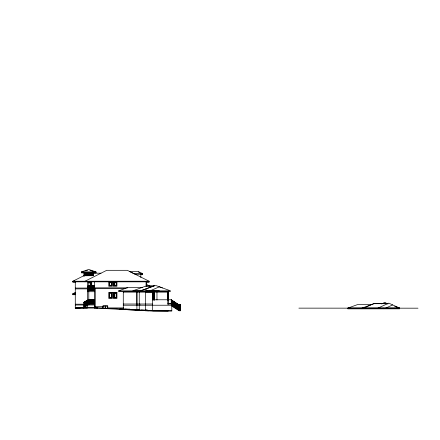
<?xml version="1.0" encoding="UTF-8"?>
<svg xmlns="http://www.w3.org/2000/svg" width="440" height="440" viewBox="0 0 440 440"><rect width="100%" height="100%" fill="white"/><g stroke="black" fill="none" stroke-linecap="round" stroke-linejoin="round"><path stroke-width="0.66" d="M171.798 310.684L152.427 310.684L123.283 309.089L123.283 291.484M136.901 305.228L136.901 292.122M139.255 305.228L139.255 291.489M145.508 310.299L145.508 291.489L152.427 291.467L152.427 310.684M148.742 310.662L146.685 310.376M148.055 310.244L146.685 309.964L146.685 310.761L148.698 310.8M153.032 291.467L153.032 300.053L153.032 292.122M153.945 291.467L153.945 290.868L153.945 291.467L123.635 291.484L123.635 292.122M167.453 300.053L167.453 291.467M167.788 299.745L168.058 293.161L167.453 293.161M168.058 304.018L168.058 291.467L168.058 300.053M171.512 304.552L171.512 303.435L179.262 308.495L171.512 303.314M171.512 300.674L171.512 300.02M171.617 304.409L171.617 303.512L179.152 308.517M179.196 305.338L179.146 309.568L180.367 309.568L180.367 310.761L179.146 310.761L171.798 306.07L171.798 304.882L173.019 304.882M179.086 305.355L179.201 304.937M179.097 304.86L179.086 305.767L179.316 305.014L171.512 299.909M171.512 300.691L179.262 305.756L179.316 305.421L171.512 300.284M179.097 305.272L180.367 305.382L180.367 309.98L179.146 309.98M179.3 305.409L179.3 304.997M179.316 305.014L178.959 305.184L178.959 304.37L180.571 304.37L180.367 305.184M90.508 286.941L91.009 286.27L90.508 285.593M75.603 282.238L72.859 282.238L72.859 281.226L84.139 275.572M72.859 281.633L74.641 280.742M75.279 294.723L72.859 294.723L72.859 293.711L75.279 292.501M72.859 294.118L75.279 292.908M83.875 275.446L93.555 275.446M83.875 275.858L84.475 275.869M363.836 308.105L373.466 303.699L387.591 303.699M377.955 308.105L388.8 303.144L399.641 308.105L399.641 308.721L347.804 308.759L347.804 308.154L357.434 304.634L371.553 304.623M385.721 308.105L392.684 304.92M150.051 290.851L159.379 286.809L162.448 287.92M170.472 291.495L118.63 291.495L118.63 290.889L128.26 287.364L142.379 287.348M153.373 286.159L145.607 286.171L132.754 290.873L140.514 290.862L154.682 285.681L156.299 285.681L170.472 290.829L118.63 290.889M140.492 290.862L154.682 285.681M374.781 303.457L382.547 303.452L374.776 303.446L361.922 308.143L361.922 308.748M381.282 303.908L383.856 302.973L385.473 302.968L387.932 303.864L385.473 302.968L383.856 302.973M84.486 272.888L81.455 272.888L81.455 271.876L88.715 269.451L95.981 271.876L95.981 272.888L93.335 272.888M85.69 270.87L87.505 270.264M179.63 304.639L180.571 304.37M156.97 291.489L159.39 291.467L159.39 290.862L146.08 290.862M75.279 307.643L87.379 307.527M179.146 310.761L179.157 304.777M129.69 271.562L138.38 271.562L142.659 273.68L142.659 274.676L140.608 274.676M81.455 271.876L95.981 271.876M81.455 272.283L84.095 272.283M93.335 272.283L95.981 272.283M81.455 272.481L95.981 272.481M93.599 273.196L100.997 273.196M133.579 273.68L142.659 273.68M85.288 274.098L87.307 274.098M87.714 274.098L89.727 274.098M90.134 274.098L92.147 274.098M140.668 274.093L142.659 274.093L140.828 273.185M142.659 274.263L135.141 274.263L130.3 271.865M85.288 275.11L87.307 275.11L87.307 273.091M89.727 275.11L87.714 275.11L87.714 273.091M90.134 275.11L92.147 275.11L92.147 273.091M83.847 275.363L93.555 275.346M83.875 275.704L84.475 275.704L84.486 272.481M93.555 272.481L93.555 275.704L83.875 275.759L84.486 275.858M72.859 281.226L149.105 281.226L149.105 282.238L146.355 282.238M72.859 281.831L149.105 281.831M88.578 282.211L91.163 282.211L91.163 290.175M109.566 282.233L111.584 282.233L111.584 285.461L109.566 285.461M116.122 282.233L114.109 282.233L114.109 285.461L116.122 285.461M88.671 282.365L91.009 282.365L91.009 290.175M88.589 282.865L90.508 282.865L90.448 289.476M88.792 285.439L94.644 285.439M88.792 285.643L94.644 285.643M146.685 285.918L153.945 285.918M87.813 286.011L87.753 286.336M153.478 286.121L153.769 286.121M94.644 287.837L127.628 287.837M91.718 287.909L94.644 287.909M75.279 288.062L87.379 288.062M94.644 288.645L125.472 288.645M91.718 288.717L94.644 288.717M75.279 288.871L87.379 288.871M88.589 289.322L90.508 289.322M88.792 289.476L94.644 289.476M88.792 289.553L94.644 289.553M87.379 290.175L87.934 290.175M88.671 290.175L91.718 290.175L91.718 281.831M88.792 290.582L94.644 290.582M87.379 290.702L94.644 290.702M87.379 291.715L94.644 291.715M123.283 292.122L168.058 292.122L168.058 304.43M153.906 292.523L154.572 292.523M72.859 293.711L75.279 293.711M72.859 294.316L75.279 294.316M88.792 299.365L94.644 299.365M88.792 299.569L94.644 299.569M153.032 299.783L171.617 299.761L171.617 304.123L171.237 304.145L171.237 299.783M171.341 300.173L171.617 300.173M87.373 300.322L87.599 300.118L83.749 302.385L87.489 300.284L87.527 304.15M88.792 303.402L94.644 303.402M88.792 303.479L94.644 303.479M168.058 303.666L171.457 303.677M171.996 303.996L171.341 304.123L171.347 299.783M123.283 304.018L152.427 304.018M167.788 304.018L171.798 304.057M87.373 304.15L87.615 304.986M172.09 304.156L171.798 303.996L171.996 304.403M75.279 304.2L87.615 304.227M88.891 304.2L94.644 304.2M171.99 304.249L172.09 300.591L171.798 304.81M178.959 304.783L180.571 304.777M75.279 305.008L94.644 304.975M123.283 305.228L171.798 305.228M87.379 305.377L86.168 305.377L86.168 306.136L84.959 306.136L84.959 306.889L83.749 306.889L83.749 308.061M173.019 305.663L174.246 305.663M175.472 306.444L174.246 306.444L174.24 301.994L174.141 305.652M94.644 306.708L102.911 306.708M176.698 307.164L176.594 303.6L176.693 308.006L177.925 307.967M176.693 307.225L175.472 307.225L175.466 302.797L175.368 306.455M78.1 307.648L97.708 307.648M107.751 307.918L123.635 307.918M78.1 308.061L97.708 308.061M102.707 308.05L102.911 305.888L107.751 305.888L107.751 308.709M177.925 308.055L177.826 304.403L177.92 309.199M298.892 308.138L418 308.182M399.641 308.127L347.804 308.149L399.641 308.116L394.68 306.306M107.751 308.33L115.033 308.33M179.262 309.144L179.086 308.792M347.804 308.759L399.641 308.781M177.92 308.786L179.053 308.864M122.881 309.05L119.856 308.897M122.881 309.458L119.856 309.309M136.373 309.848L136.978 309.848M180.367 309.93L180.169 310.761L180.219 305.382M146.685 310.189L145.877 309.964M136.373 310.261L136.978 310.261M145.547 310.393L146.152 310.393M180.367 310.354L179.146 310.349L171.798 305.663M146.685 310.602L145.877 310.376M145.547 310.8L146.152 310.8M145.508 292.122L152.427 292.127M148.621 310.679L141.95 310.409M146.685 310.36L148.027 310.376M150.711 310.42L168.163 310.684M152.724 310.86L168.163 311.097M94.644 307.648L139.931 309.898M141.339 309.964L147.345 310.261M94.644 308.061L140.608 310.338M124.999 309.122L129.839 309.117M124.999 309.534L129.839 309.529M123.635 309.496L152.427 311.097L171.798 311.097L171.798 300.405L171.699 304.057M89.925 270.264L92.95 271.277M138.38 271.975L139.601 272.58M146.685 284.51L150.315 286.325M149.105 281.226L127.32 270.314L106.744 270.314L84.959 281.226L84.959 281.831M171.512 303.727L179.262 308.786M171.512 303.848L179.262 308.908M383.603 308.127L383.603 308.732M369.688 308.138L369.688 308.743M180.367 304.777L180.367 310.761M179.965 305.382L179.965 310.349M179.564 305.382L179.564 310.349M179.262 305.476L179.262 305.756M173.019 306.07L173.014 301.197L172.909 304.849M171.512 299.783L171.512 304.145M171.457 299.745L171.457 304.09M167.453 292.127L167.453 299.783M156.97 291.885L156.97 300.025M153.945 292.122L153.945 300.053M147.29 290.862L147.29 291.467M146.685 281.534L146.685 286.555M146.685 291.473L146.685 289.877L146.08 289.877L146.08 291.467M146.08 282.013L146.08 286.545M140.844 274.263L140.844 277.514M139.859 304.018L139.859 305.228M139.255 304.018L139.255 309.952M136.901 291.489L136.901 309.82M116.93 281.831L116.93 286.264L113.3 286.264L113.3 281.831M114.109 293.183L114.109 297.622M112.393 281.831L112.393 286.264L108.763 286.264L108.763 281.831M111.584 293.183L111.584 297.622M109.516 282.183L109.516 285.511M107.602 308.291L107.602 306.042L105.408 306.042L105.408 308.594M105.259 308.583L105.259 306.042L103.064 306.042L103.064 308.066M95.249 288.645L95.249 306.708M94.644 281.584L94.644 308.116M94.358 285.643L94.358 289.476M94.358 299.569L94.358 303.402M94.281 285.643L94.281 289.476M94.281 299.569L94.281 303.402M93.88 285.643L93.88 289.476M93.88 299.569L93.88 303.402M93.803 285.643L93.803 289.476M93.803 299.569L93.803 303.402M93.401 285.643L93.401 289.476M93.401 299.569L93.401 303.402M93.324 285.643L93.324 289.476M93.324 299.569L93.324 303.402M92.956 272.481L92.956 275.704M92.922 285.643L92.922 289.476M92.922 299.569L92.922 303.402M92.846 285.643L92.846 289.476M92.846 299.569L92.846 303.402M92.444 285.643L92.444 289.476M92.444 299.569L92.444 303.402M92.351 275.308L92.351 272.888L85.091 272.888L85.091 275.308M92.367 285.643L92.367 289.476M92.367 299.569L92.367 303.402M91.966 285.643L91.966 289.476M91.966 299.569L91.966 303.402M91.889 285.643L91.889 289.476M91.889 299.569L91.889 303.402M91.482 285.643L91.482 289.476M91.482 299.569L91.482 303.402M91.41 285.643L91.41 289.476M91.41 299.569L91.41 303.402M91.141 273.091L91.141 275.11M91.003 299.569L91.003 303.402M90.932 285.643L90.932 289.476M90.932 299.569L90.932 303.402M90.525 299.569L90.525 303.402M90.046 285.643L90.046 289.476M90.046 299.569L90.046 303.402M89.931 272.888L89.931 275.308M89.969 285.643L89.969 289.476M89.969 299.569L89.969 303.402M89.568 285.643L89.568 289.476M89.568 299.569L89.568 303.402M89.491 285.643L89.491 289.476M89.491 299.569L89.491 303.402M89.089 285.643L89.089 289.476M89.089 299.569L89.089 303.402M89.012 285.643L89.012 289.476M89.012 299.569L89.012 303.402M88.792 281.831L88.792 304.975M88.721 273.091L88.721 275.11M87.742 286.215L87.742 290.048M87.665 286.215L87.665 290.048M87.511 272.888L87.511 275.308M87.489 300.118L87.45 304.15M87.379 281.831L87.379 307.648M87.379 308.061L75.279 308.05L80.118 307.593M87.279 300.416L87.279 305.377M87.203 300.465L87.203 305.377M86.878 300.668L86.878 305.377M86.801 300.718L86.801 305.377M86.471 300.922L86.471 305.377M86.394 300.966L86.394 305.377M86.3 273.091L86.3 275.11M86.07 301.175L86.07 306.136M85.993 301.219L85.993 306.136M85.663 301.422L85.591 306.136M85.261 301.675L85.261 306.136M85.184 301.725L85.184 306.136M84.859 301.928L84.859 306.889M84.783 301.978L84.783 306.889M84.453 302.181L84.453 306.889M84.381 302.231L84.381 306.889M84.051 302.434L84.051 306.889M83.974 302.478L83.974 306.889M83.875 271.876L83.875 276.117M80.118 308.006L75.279 308.462L75.279 281.754M154.55 292.122L154.545 300.053L154.55 292.122M87.357 273.042L85.239 273.042L85.239 275.16L87.357 275.16L87.357 273.042M89.776 273.042L87.659 273.042L87.659 275.16L89.776 275.16L89.776 273.042M92.202 273.042L90.079 273.042L90.079 275.16L92.202 275.16L92.202 273.042M111.788 282.029L109.368 282.029L109.368 285.659L111.788 285.659L111.788 282.029M116.325 282.029L113.905 282.029L113.905 285.659L116.325 285.659L116.325 282.029M111.694 282.123L109.461 282.123L109.461 285.566L111.694 285.566L111.694 282.123M116.177 282.183L114.054 282.183L114.054 285.511L116.177 285.511L116.177 282.183M112.393 292.375L108.763 292.375L108.763 298.425L112.393 298.425L112.393 292.375M116.93 292.375L113.3 292.375L113.3 298.425L116.93 298.425L116.93 292.375M111.788 292.98L109.368 292.98L109.368 297.82L111.788 297.82L111.788 292.98M116.325 292.98L113.905 292.98L113.905 297.82L116.325 297.82L116.325 292.98M111.634 293.134L109.516 293.134L109.516 297.671L111.634 297.671L111.634 293.134M116.177 293.134L114.054 293.134L114.054 297.671L116.177 297.671L116.177 293.134M172.398 300.795L172.298 304.354L172.398 300.795M172.706 300.993L172.601 304.651L172.706 300.993M173.316 301.395L173.217 305.052L173.316 301.395M173.624 301.598L173.525 305.25L173.624 301.598M173.932 301.796L173.833 305.454L173.932 301.796M174.548 302.198L174.444 305.85L174.548 302.198M174.856 302.395L174.752 306.053L174.856 302.395M175.159 302.599L175.06 306.251L175.159 302.599M175.774 303L175.676 306.652L175.774 303M176.083 303.199L175.984 306.856L176.083 303.199M176.391 303.402L176.286 306.961L176.391 303.402M177.001 303.804L176.902 307.456L177.001 303.804M177.309 304.002L177.21 307.659L177.309 304.002M177.617 304.2L177.518 307.857L177.617 304.2M178.233 304.601L178.129 308.259L178.233 304.601M178.541 304.805L178.437 308.457L178.541 304.805M178.844 305.002L178.745 308.66L178.844 305.002"/></g></svg>
